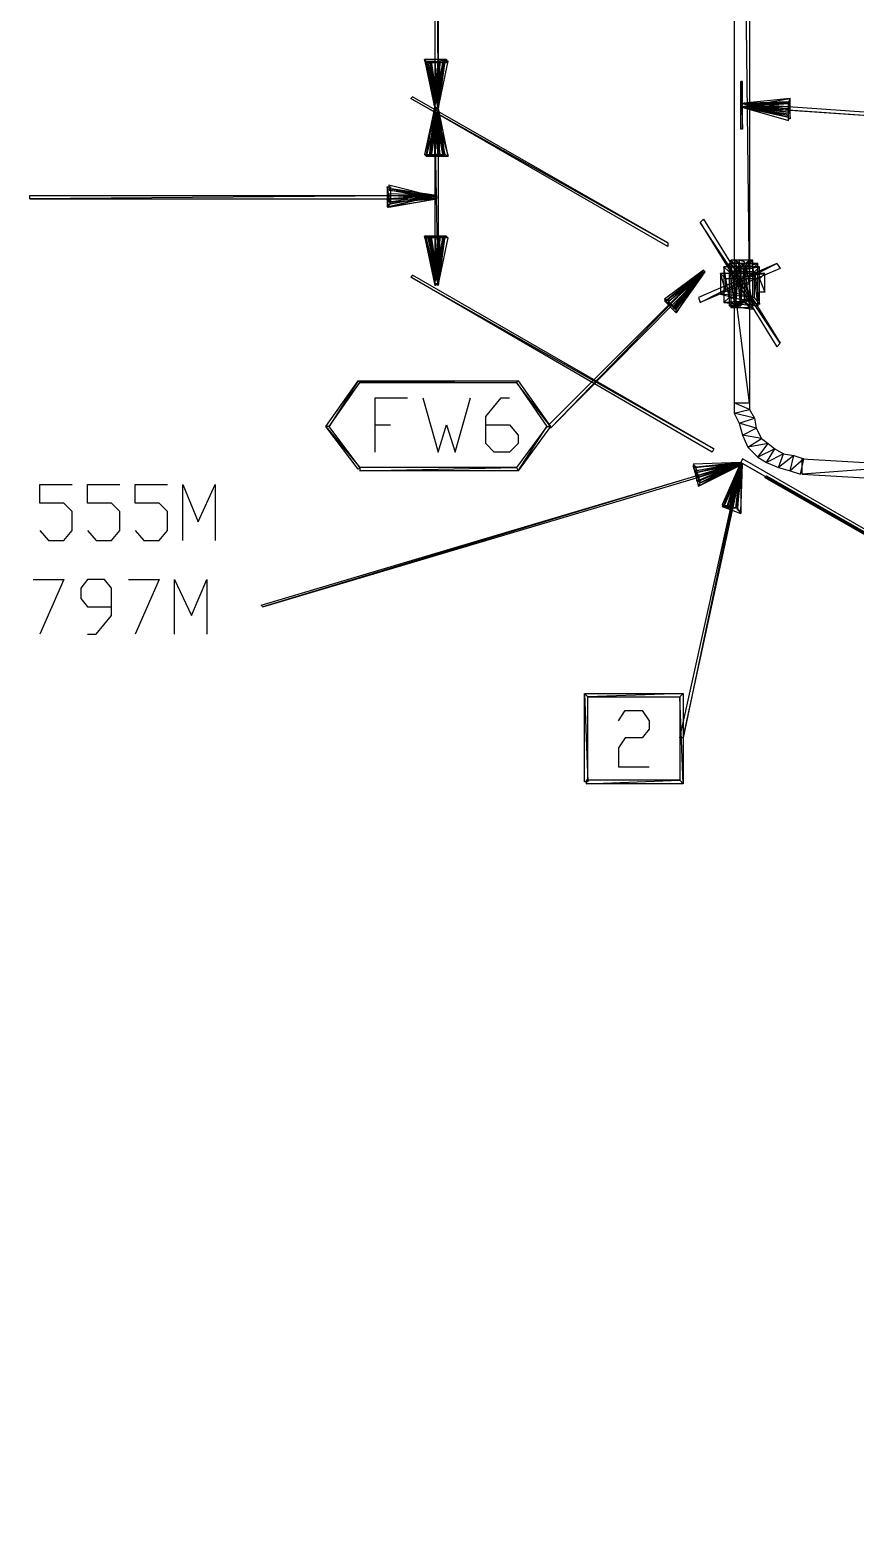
# Model space of a CAD drawing. Header units: millimetres. Extents: x 43 to 817, y 0 to 715.
# Drawn here: x 280.1 to 338.3, y 174.2 to 279.2 of the extents above; entities that cross this region are included whole.
import ezdxf

# ---------------------------------------------------------------- set-up
doc = ezdxf.new("R2010")
doc.units = ezdxf.units.MM
doc.layers.add('DIAGRAM', color=4, linetype='Continuous')

msp = doc.modelspace()

# ---------------------------------------------------------------- linework, layer by layer
at = {"layer": 'DIAGRAM'}
for p, q in [((308.92, 273.64), (308.68, 434.44)), ((308.68, 434.44), (308.68, 273.64)), ((308.92, 273.64), (308.68, 434.44)), ((308.92, 434.44), (308.92, 273.64)), ((330.88, 261.28), (329.8, 356.56)), ((329.8, 356.56), (329.8, 261.28)), ((330.88, 261.28), (329.8, 356.56)), ((330.88, 356.56), (330.88, 261.28)), ((308.92, 273.76), (307.96, 277.12)), ((307.96, 277.12), (308.68, 273.64)), ((308.92, 273.76), (307.96, 277.12)), ((307.96, 277.12), (308.2, 276.88)), ((307.96, 277.12), (308.2, 276.88)), ((309.52, 277.12), (307.96, 277.12)), ((308.92, 273.76), (308.08, 277)), ((308.08, 277), (308.68, 273.64)), ((308.92, 273.76), (308.08, 277)), ((308.08, 277), (308.32, 277)), ((308.2, 276.88), (309.52, 277.12)), ((308.2, 276.88), (309.52, 277.12)), ((308.2, 276.88), (308.92, 273.76)), ((309.52, 276.88), (308.2, 276.88)), ((308.32, 277), (308.92, 273.76)), ((308.92, 273.64), (308.32, 277)), ((308.32, 277), (308.68, 273.64)), ((308.92, 273.64), (308.32, 277)), ((308.32, 277), (308.44, 277)), ((308.44, 277), (308.92, 273.64)), ((308.92, 273.64), (308.44, 277)), ((308.44, 277), (308.68, 273.64)), ((308.92, 273.64), (308.44, 277)), ((308.44, 277), (308.68, 277)), ((308.68, 273.76), (309.4, 277)), ((308.68, 273.76), (309.28, 277)), ((308.68, 273.64), (309.04, 277)), ((308.68, 273.64), (308.92, 277)), ((308.68, 277), (308.92, 273.64)), ((309.4, 277), (308.92, 273.64)), ((308.92, 273.64), (309.64, 277)), ((309.4, 277), (308.92, 273.64)), ((309.28, 277), (308.92, 273.64)), ((308.92, 273.64), (309.4, 277)), ((309.28, 277), (308.92, 273.64)), ((309.04, 277), (308.92, 273.64)), ((308.92, 273.64), (309.28, 277)), ((309.04, 277), (308.92, 273.64)), ((309.04, 277), (308.92, 277)), ((308.92, 277), (308.92, 273.64)), ((308.92, 273.64), (309.04, 277)), ((308.92, 277), (308.92, 273.64)), ((309.28, 277), (309.04, 277)), ((309.4, 277), (309.28, 277)), ((309.64, 277), (309.4, 277)), ((309.52, 277.12), (309.52, 276.88)), ((330.4, 275.56), (330.28, 275.56)), ((330.28, 275.56), (330.4, 272.2)), ((330.28, 275.56), (330.4, 272.2)), ((330.28, 272.2), (330.28, 275.56)), ((330.4, 272.2), (330.4, 275.56)), ((307.12, 274.48), (307, 274.36)), ((307, 274.36), (325.12, 264.16)), ((307, 274.36), (325.12, 264.16)), ((325.12, 263.92), (307, 274.36)), ((325.12, 264.16), (307.12, 274.48)), ((330.28, 273.76), (333.76, 274.36)), ((333.76, 274.36), (330.28, 274)), ((330.28, 273.76), (333.76, 274.36)), ((333.76, 274.36), (333.64, 274.12)), ((333.76, 274.36), (333.64, 274.12)), ((333.76, 272.92), (333.76, 274.36)), ((308.68, 273.76), (307.96, 270.4)), ((308.08, 270.28), (308.68, 273.76)), ((308.08, 270.28), (308.68, 273.76)), ((308.68, 273.76), (308.08, 270.4)), ((308.92, 273.64), (308.08, 270.28)), ((308.32, 270.28), (308.68, 273.76)), ((308.32, 270.28), (308.68, 273.76)), ((308.92, 273.64), (308.32, 270.28)), ((308.68, 273.64), (308.32, 270.4)), ((308.44, 270.28), (308.68, 273.64)), ((308.44, 270.28), (308.68, 273.64)), ((308.92, 273.64), (308.44, 270.28)), ((308.68, 273.64), (308.44, 270.4)), ((308.68, 273.76), (308.92, 273.64)), ((308.92, 273.76), (308.68, 273.64)), ((308.68, 273.76), (308.92, 273.64)), ((308.92, 273.76), (308.68, 273.64)), ((308.92, 273.64), (308.68, 273.76)), ((308.68, 273.64), (308.92, 273.76)), ((308.92, 273.64), (308.68, 273.76)), ((308.68, 273.64), (308.92, 273.76)), ((308.68, 273.64), (309.64, 270.28)), ((308.68, 273.64), (309.64, 270.28)), ((309.4, 270.4), (308.68, 273.64)), ((308.68, 273.64), (309.4, 270.4)), ((308.68, 273.64), (309.4, 270.4)), ((309.28, 270.28), (308.68, 273.64)), ((308.68, 273.64), (308.92, 273.64)), ((308.92, 273.64), (308.68, 273.64)), ((308.68, 273.64), (309.28, 270.4)), ((308.68, 273.64), (309.28, 270.4)), ((309.04, 270.28), (308.68, 273.64)), ((308.68, 270.28), (308.68, 273.64)), ((308.68, 270.28), (308.68, 273.64)), ((308.68, 273.64), (308.92, 273.64)), ((308.92, 273.64), (308.68, 270.28)), ((308.92, 273.64), (308.68, 273.64)), ((308.68, 273.64), (309.04, 270.4)), ((308.68, 273.64), (309.04, 270.4)), ((308.92, 270.28), (308.68, 273.64)), ((308.92, 261.28), (308.68, 273.64)), ((308.68, 273.64), (308.68, 261.28)), ((308.92, 261.28), (308.68, 273.64)), ((308.68, 273.64), (308.92, 273.64)), ((308.92, 273.64), (308.68, 273.64)), ((308.68, 273.64), (308.92, 273.64)), ((308.92, 273.64), (308.68, 273.64)), ((308.68, 273.64), (308.92, 273.64)), ((308.68, 273.64), (308.92, 273.64)), ((309.64, 270.28), (308.92, 273.76)), ((309.4, 270.4), (308.92, 273.76)), ((309.28, 270.4), (308.92, 273.64)), ((309.04, 270.4), (308.92, 273.64)), ((308.92, 273.64), (308.92, 261.28)), ((333.64, 274.12), (330.28, 273.76)), ((330.28, 273.76), (333.64, 274.12)), ((333.64, 274.12), (330.28, 274)), ((330.28, 273.76), (333.64, 274.12)), ((330.28, 273.76), (333.64, 274.12)), ((333.64, 274.12), (330.28, 274)), ((330.28, 273.76), (333.64, 274.12)), ((330.28, 273.76), (330.4, 274)), ((330.28, 274), (330.28, 273.76)), ((330.28, 273.76), (330.4, 274)), ((330.28, 274), (330.28, 273.76)), ((333.64, 274), (330.28, 273.76)), ((330.28, 273.76), (330.4, 274)), ((330.28, 274), (330.28, 273.76)), ((333.64, 274), (330.28, 273.76)), ((330.28, 273.76), (330.28, 274)), ((330.28, 274), (333.64, 273.64)), ((330.28, 274), (330.28, 273.76)), ((330.28, 273.76), (333.64, 274)), ((333.64, 274), (330.28, 274)), ((330.28, 273.76), (333.64, 274)), ((330.28, 274), (330.28, 273.76)), ((561.16, 258.04), (330.28, 274)), ((333.64, 273.04), (330.28, 273.76)), ((330.28, 273.76), (333.64, 272.8)), ((333.64, 273.04), (330.28, 273.76)), ((333.64, 273.16), (330.28, 273.76)), ((330.28, 273.76), (333.64, 273.04)), ((333.64, 273.16), (330.28, 273.76)), ((333.64, 273.4), (330.28, 273.76)), ((330.28, 273.76), (333.64, 273.28)), ((333.64, 273.4), (330.28, 273.76)), ((333.64, 273.64), (330.28, 273.76)), ((330.28, 273.76), (333.64, 273.4)), ((333.64, 273.64), (330.28, 273.76)), ((333.64, 273.76), (330.28, 273.76)), ((330.28, 273.76), (561.16, 258.04)), ((330.28, 273.76), (561.16, 258.04)), ((561.16, 257.8), (330.28, 273.76)), ((330.4, 274), (333.64, 273.04)), ((330.4, 274), (333.64, 273.16)), ((330.4, 274), (333.64, 273.4)), ((333.64, 274.12), (333.76, 272.92)), ((333.64, 274.12), (333.76, 272.92)), ((333.64, 272.92), (333.64, 274.12)), ((333.64, 274.12), (333.64, 274)), ((333.64, 274.12), (333.64, 274)), ((333.64, 274), (333.64, 273.76)), ((333.64, 273.4), (333.64, 273.64)), ((333.64, 273.28), (333.64, 273.4)), ((333.64, 273.04), (333.64, 273.16)), ((330.4, 272.2), (330.28, 272.2)), ((333.64, 272.8), (333.64, 273.04)), ((333.76, 272.92), (333.64, 272.92)), ((307.96, 270.4), (308.08, 270.28)), ((309.4, 270.4), (308.08, 270.28)), ((309.4, 270.4), (308.08, 270.28)), ((308.08, 270.28), (308.08, 270.4)), ((308.08, 270.4), (309.4, 270.4)), ((308.08, 270.4), (308.32, 270.28)), ((308.08, 270.28), (309.64, 270.28)), ((308.32, 270.4), (308.44, 270.28)), ((308.44, 270.4), (308.68, 270.28)), ((309.04, 270.4), (308.92, 270.28)), ((309.28, 270.4), (309.04, 270.28)), ((309.4, 270.4), (309.28, 270.28)), ((309.64, 270.28), (309.4, 270.4)), ((309.64, 270.28), (309.4, 270.4)), ((305.56, 266.92), (305.32, 268.12)), ((305.32, 268.12), (305.32, 266.68)), ((305.56, 266.92), (305.32, 268.12)), ((305.32, 268.12), (305.56, 268.12)), ((305.44, 268.24), (305.44, 268)), ((308.8, 267.4), (305.44, 268.24)), ((305.44, 268), (308.8, 267.4)), ((305.44, 268), (308.8, 267.4)), ((308.8, 267.28), (305.44, 268)), ((305.44, 268), (305.44, 267.88)), ((308.8, 267.52), (305.44, 268)), ((305.44, 268), (305.44, 267.88)), ((308.8, 267.52), (305.44, 268)), ((305.44, 267.88), (308.8, 267.52)), ((305.44, 267.88), (308.8, 267.52)), ((308.8, 267.28), (305.44, 267.88)), ((305.44, 267.88), (308.8, 267.52)), ((305.44, 267.88), (308.8, 267.52)), ((308.8, 267.28), (305.44, 267.88)), ((305.56, 268.12), (305.56, 266.92)), ((308.8, 267.52), (280.12, 267.28)), ((308.8, 267.52), (280.12, 267.28)), ((280.12, 267.28), (280.12, 267.52)), ((280.12, 267.52), (308.8, 267.52)), ((280.12, 267.28), (308.8, 267.28)), ((308.8, 267.52), (305.32, 266.68)), ((308.8, 267.52), (305.32, 266.68)), ((305.32, 266.68), (308.8, 267.28)), ((305.32, 266.68), (305.56, 266.92)), ((305.32, 266.68), (305.56, 266.92)), ((305.44, 267.64), (305.44, 267.52)), ((308.8, 267.52), (305.44, 267.64)), ((308.8, 267.52), (305.44, 266.68)), ((308.8, 267.52), (305.44, 266.68)), ((305.44, 266.92), (308.8, 267.52)), ((308.8, 267.52), (305.44, 267.04)), ((308.8, 267.52), (305.44, 267.04)), ((305.44, 267.28), (308.8, 267.52)), ((305.44, 267.52), (308.8, 267.52)), ((305.44, 267.52), (308.8, 267.52)), ((308.8, 267.28), (305.44, 267.52)), ((308.8, 267.52), (305.44, 267.28)), ((308.8, 267.52), (305.44, 267.28)), ((305.44, 267.28), (305.44, 267.52)), ((305.44, 267.52), (308.8, 267.52)), ((305.44, 266.68), (308.8, 267.28)), ((305.44, 267.04), (308.8, 267.28)), ((305.44, 267.04), (305.44, 267.28)), ((305.44, 267.28), (308.8, 267.28)), ((305.44, 266.68), (305.44, 266.92)), ((305.56, 266.92), (308.8, 267.52)), ((308.8, 267.28), (308.8, 267.52)), ((308.8, 267.52), (308.8, 267.28)), ((308.8, 267.28), (308.8, 267.52)), ((308.8, 267.52), (308.8, 267.28)), ((308.8, 267.28), (308.8, 267.52)), ((308.8, 267.52), (308.8, 267.28)), ((308.8, 267.28), (308.8, 267.52)), ((308.8, 267.28), (308.8, 267.52)), ((308.8, 267.4), (308.8, 267.28)), ((327.4, 265.6), (327.64, 265.84)), ((327.64, 265.84), (333.04, 257.08)), ((333.04, 257.08), (327.4, 265.6)), ((327.4, 265.6), (332.8, 256.84)), ((333.04, 257.08), (327.4, 265.6)), ((308.92, 261.28), (307.96, 264.64)), ((307.96, 264.64), (308.68, 261.16)), ((308.92, 261.28), (307.96, 264.64)), ((307.96, 264.64), (308.2, 264.52)), ((307.96, 264.64), (308.2, 264.52)), ((309.52, 264.64), (307.96, 264.64)), ((308.08, 264.52), (308.32, 264.64)), ((308.92, 261.28), (308.08, 264.52)), ((308.08, 264.52), (308.68, 261.28)), ((308.92, 261.28), (308.08, 264.52)), ((308.2, 264.52), (309.52, 264.64)), ((308.2, 264.52), (309.52, 264.64)), ((308.2, 264.52), (308.92, 261.28)), ((309.52, 264.52), (308.2, 264.52)), ((308.32, 264.64), (308.92, 261.28)), ((308.32, 264.52), (308.44, 264.64)), ((308.92, 261.28), (308.32, 264.52)), ((308.32, 264.52), (308.68, 261.28)), ((308.92, 261.28), (308.32, 264.52)), ((308.44, 264.64), (308.92, 261.28)), ((308.44, 264.52), (308.68, 264.64)), ((308.92, 261.28), (308.44, 264.52)), ((308.44, 264.52), (308.68, 261.28)), ((308.92, 261.28), (308.44, 264.52)), ((308.68, 261.28), (309.4, 264.64)), ((308.68, 261.28), (309.28, 264.64)), ((308.68, 261.28), (309.04, 264.64)), ((308.68, 261.28), (308.92, 264.64)), ((308.68, 264.64), (308.92, 261.28)), ((309.4, 264.64), (308.92, 261.16)), ((309.4, 264.64), (308.92, 261.16)), ((309.28, 264.64), (308.92, 261.28)), ((309.28, 264.64), (308.92, 261.28)), ((309.04, 264.64), (308.92, 261.28)), ((309.04, 264.64), (308.92, 261.28)), ((309.04, 264.52), (308.92, 264.64)), ((308.92, 264.64), (308.92, 261.28)), ((308.92, 264.64), (308.92, 261.28)), ((308.92, 261.16), (309.64, 264.52)), ((308.92, 261.28), (309.4, 264.52)), ((308.92, 261.28), (309.28, 264.52)), ((308.92, 261.28), (309.04, 264.52)), ((309.28, 264.52), (309.04, 264.64)), ((309.4, 264.52), (309.28, 264.64)), ((309.64, 264.52), (309.4, 264.64)), ((309.52, 264.64), (309.52, 264.52)), ((325.12, 264.16), (325.12, 263.92)), ((332.8, 262.72), (327.28, 260.32)), ((327.4, 259.96), (332.8, 262.72)), ((327.4, 259.96), (332.8, 262.72)), ((329.8, 260.08), (329.44, 262.72)), ((329.44, 262.72), (329.44, 259.72)), ((329.8, 260.08), (329.44, 262.72)), ((329.44, 262.72), (329.8, 262.36)), ((329.44, 262.72), (329.8, 262.36)), ((331.48, 262.72), (329.44, 262.72)), ((329.92, 259.96), (329.56, 262.96)), ((329.56, 262.96), (329.56, 259.6)), ((329.92, 259.96), (329.56, 262.96)), ((329.56, 262.96), (329.92, 262.48)), ((329.56, 262.96), (329.92, 262.48)), ((331.12, 262.96), (329.56, 262.96)), ((329.8, 262.36), (331.48, 262.72)), ((329.8, 262.36), (331.48, 262.72)), ((329.92, 259.72), (330.16, 262.96)), ((330.28, 259.72), (329.92, 262.96)), ((329.92, 262.96), (329.92, 259.72)), ((330.28, 259.72), (329.92, 262.96)), ((329.92, 262.96), (330.28, 262.48)), ((329.92, 262.96), (330.28, 262.48)), ((330.88, 262.96), (329.92, 262.96)), ((329.92, 262.48), (331.12, 262.96)), ((329.92, 262.48), (331.12, 262.96)), ((330.52, 262.84), (330.16, 262.96)), ((330.16, 262.96), (330.28, 259.72)), ((330.16, 262.96), (330.28, 259.72)), ((330.28, 262.48), (330.88, 262.96)), ((330.28, 262.48), (330.88, 262.96)), ((330.28, 259.72), (330.52, 262.84)), ((330.88, 262.96), (330.52, 262.48)), ((330.88, 262.96), (330.52, 262.48)), ((331.12, 262.96), (330.64, 262.48)), ((331.12, 262.96), (330.64, 262.48)), ((330.88, 259.6), (330.88, 262.96)), ((331.12, 259.48), (331.12, 262.96)), ((331.48, 262.72), (331.12, 262.36)), ((331.48, 262.72), (331.12, 262.36)), ((331.48, 259.72), (331.48, 262.72)), ((332.8, 262.72), (333.04, 262.36)), ((307.12, 261.88), (307, 261.76)), ((307, 261.76), (328.36, 249.64)), ((307, 261.76), (328.36, 249.64)), ((328.24, 249.4), (307, 261.76)), ((328.36, 249.64), (307.12, 261.88)), ((316.72, 251.32), (327.64, 262.24)), ((327.64, 262.24), (316.84, 251.08)), ((327.64, 262.24), (316.84, 251.08)), ((316.84, 251.08), (327.76, 262.12)), ((327.64, 262.24), (324.88, 260.2)), ((325, 260.08), (327.64, 262.24)), ((325, 260.08), (327.64, 262.24)), ((327.76, 262.12), (325, 260.08)), ((327.64, 262.24), (325.12, 260.2)), ((327.64, 262.24), (325.12, 260.2)), ((327.64, 262.24), (325.12, 259.96)), ((325.24, 260.08), (327.64, 262.24)), ((325.24, 260.08), (327.64, 262.24)), ((325.24, 260.08), (327.64, 262.24)), ((325.24, 260.08), (327.64, 262.24)), ((325.24, 259.84), (327.64, 262.24)), ((325.24, 259.84), (327.64, 262.24)), ((327.76, 262.12), (325.24, 260.08)), ((327.76, 262.12), (325.24, 260.08)), ((327.76, 262.12), (325.24, 259.84)), ((325.48, 259.6), (327.64, 262.24)), ((325.6, 259.6), (327.64, 262.24)), ((325.6, 259.6), (327.64, 262.24)), ((327.64, 262.24), (325.6, 259.48)), ((327.64, 262.24), (325.6, 259.48)), ((325.6, 259.48), (327.76, 262.12)), ((327.64, 262.24), (325.72, 259.24)), ((327.64, 262.24), (325.72, 259.24)), ((325.72, 259.48), (327.64, 262.24)), ((327.64, 262.24), (325.72, 259.48)), ((327.64, 262.24), (325.72, 259.48)), ((327.64, 262.24), (325.72, 259.48)), ((327.64, 262.24), (325.72, 259.48)), ((325.72, 259.24), (327.76, 262.12)), ((325.72, 259.48), (327.76, 262.12)), ((325.72, 259.48), (327.76, 262.12)), ((333.04, 262.36), (327.4, 259.96)), ((327.64, 262.24), (327.76, 262.12)), ((327.76, 262.12), (327.64, 262.24)), ((327.64, 262.24), (327.76, 262.12)), ((327.76, 262.12), (327.64, 262.24)), ((327.64, 262.24), (327.76, 262.12)), ((327.76, 262.12), (327.64, 262.24)), ((327.64, 262.24), (327.76, 262.12)), ((327.76, 262.12), (327.64, 262.24)), ((327.76, 262.12), (327.64, 262.24)), ((329.2, 260.8), (328.84, 262)), ((328.84, 262), (328.84, 260.56)), ((329.2, 260.8), (328.84, 262)), ((328.84, 262), (329.2, 261.64)), ((328.84, 262), (329.2, 261.64)), ((331.96, 262), (328.84, 262)), ((329.44, 260.32), (329.08, 262.48)), ((329.08, 262.48), (329.08, 259.96)), ((329.44, 260.32), (329.08, 262.48)), ((329.08, 262.48), (329.44, 262.12)), ((329.08, 262.48), (329.44, 262.12)), ((331.6, 262.48), (329.08, 262.48)), ((329.2, 261.64), (331.96, 262)), ((329.2, 261.64), (331.96, 262)), ((329.2, 261.64), (329.2, 260.8)), ((331.6, 261.64), (329.2, 261.64)), ((329.44, 262.12), (331.6, 262.48)), ((329.44, 262.12), (331.6, 262.48)), ((329.44, 262.12), (329.44, 260.32)), ((331.24, 262.12), (329.44, 262.12)), ((329.8, 262.36), (329.8, 260.08)), ((331.12, 262.36), (329.8, 262.36)), ((329.92, 262.48), (329.92, 259.96)), ((330.64, 262.48), (329.92, 262.48)), ((330.28, 262.48), (330.28, 259.72)), ((330.52, 262.48), (330.28, 262.48)), ((330.52, 262.48), (330.88, 259.6)), ((330.52, 262.48), (330.88, 259.6)), ((330.52, 259.96), (330.52, 262.48)), ((330.64, 262.48), (331.12, 259.48)), ((330.64, 262.48), (331.12, 259.48)), ((330.64, 259.96), (330.64, 262.48)), ((331.12, 262.36), (331.48, 259.72)), ((331.12, 262.36), (331.48, 259.72)), ((331.12, 260.08), (331.12, 262.36)), ((331.6, 262.48), (331.24, 262.12)), ((331.6, 262.48), (331.24, 262.12)), ((331.24, 262.12), (331.6, 259.84)), ((331.24, 262.12), (331.6, 259.84)), ((331.24, 260.32), (331.24, 262.12)), ((331.6, 259.84), (331.6, 262.48)), ((331.96, 262), (331.6, 261.64)), ((331.96, 262), (331.6, 261.64)), ((331.6, 261.64), (331.96, 260.68)), ((331.6, 261.64), (331.96, 260.68)), ((331.6, 260.68), (331.6, 261.64)), ((331.96, 260.68), (331.96, 262)), ((308.92, 261.16), (308.68, 261.28)), ((308.68, 261.16), (308.92, 261.28)), ((308.92, 261.28), (308.68, 261.28)), ((308.68, 261.28), (308.92, 261.28)), ((308.92, 261.28), (308.68, 261.28)), ((308.68, 261.28), (308.92, 261.28)), ((308.92, 261.28), (308.68, 261.28)), ((308.68, 261.28), (308.92, 261.28)), ((308.68, 261.28), (308.92, 261.28)), ((328.84, 260.56), (329.2, 260.8)), ((328.84, 260.56), (329.2, 260.8)), ((331.24, 260.32), (328.84, 260.56)), ((328.84, 260.56), (331.6, 259.84)), ((331.24, 260.32), (328.84, 260.56)), ((329.2, 260.8), (331.24, 260.32)), ((330.88, 252.88), (329.8, 261.28)), ((329.8, 261.28), (329.8, 252.88)), ((330.88, 252.88), (329.8, 261.28)), ((329.8, 261.28), (330.88, 261.28)), ((329.8, 261.28), (330.88, 261.28)), ((330.88, 261.28), (330.88, 252.88)), ((331.96, 260.68), (331.6, 260.68)), ((324.88, 260.2), (325, 260.08)), ((324.88, 260.08), (325, 260.2)), ((325.72, 259.48), (324.88, 260.08)), ((324.88, 260.08), (325.72, 259.24)), ((325.72, 259.48), (324.88, 260.08)), ((325, 260.2), (325.72, 259.48)), ((325.12, 260.2), (325.24, 260.08)), ((325.12, 260.2), (325.24, 260.08)), ((325.12, 259.96), (325.24, 259.84)), ((325.6, 259.48), (325.48, 259.6)), ((325.72, 259.48), (325.6, 259.6)), ((325.72, 259.48), (325.6, 259.6)), ((325.72, 259.24), (325.72, 259.48)), ((325.72, 259.24), (325.72, 259.48)), ((327.28, 260.32), (327.4, 259.96)), ((329.08, 259.96), (329.44, 260.32)), ((329.08, 259.96), (329.44, 260.32)), ((331.12, 260.08), (329.08, 259.96)), ((331.12, 260.08), (329.08, 259.96)), ((329.08, 259.96), (331.48, 259.72)), ((329.44, 260.32), (331.12, 260.08)), ((329.44, 259.72), (329.8, 260.08)), ((329.44, 259.72), (329.8, 260.08)), ((330.64, 259.96), (329.44, 259.72)), ((330.64, 259.96), (329.44, 259.72)), ((329.44, 259.72), (331.12, 259.48)), ((330.52, 259.96), (329.56, 259.6)), ((330.52, 259.96), (329.56, 259.6)), ((329.56, 259.6), (329.92, 259.96)), ((329.56, 259.6), (329.92, 259.96)), ((329.56, 259.6), (330.88, 259.6)), ((329.8, 260.08), (330.64, 259.96)), ((329.92, 259.96), (330.52, 259.96)), ((330.28, 259.72), (329.92, 259.72)), ((329.92, 259.72), (330.28, 259.72)), ((330.88, 259.6), (330.52, 259.96)), ((330.88, 259.6), (330.52, 259.96)), ((331.12, 259.48), (330.64, 259.96)), ((331.12, 259.48), (330.64, 259.96)), ((331.48, 259.72), (331.12, 260.08)), ((331.48, 259.72), (331.12, 260.08)), ((331.6, 259.84), (331.24, 260.32)), ((331.6, 259.84), (331.24, 260.32)), ((332.8, 256.84), (333.04, 257.08)), ((301, 251.2), (303.28, 254.44)), ((303.28, 254.44), (301.24, 251.2)), ((303.28, 254.44), (301.24, 251.2)), ((301.24, 251.2), (303.4, 254.32)), ((303.4, 254.32), (303.28, 254.44)), ((303.28, 254.44), (314.56, 254.44)), ((303.4, 254.32), (303.28, 254.44)), ((314.56, 254.44), (303.4, 254.32)), ((314.56, 254.44), (303.4, 254.32)), ((303.4, 254.32), (314.44, 254.32)), ((314.44, 254.32), (314.56, 254.44)), ((314.44, 254.32), (314.56, 254.44)), ((316.84, 251.2), (314.44, 254.32)), ((314.44, 254.32), (316.6, 251.2)), ((316.84, 251.2), (314.44, 254.32)), ((314.56, 254.44), (316.84, 251.2)), ((304.48, 249.4), (304.48, 253.24)), ((304.48, 253.24), (306.76, 253.24)), ((307.84, 253.24), (308.92, 249.4)), ((310.12, 249.4), (311.2, 253.24)), ((312.28, 251.92), (313.36, 253.24)), ((313.36, 253.24), (313.96, 253.24)), ((330.88, 252.4), (329.8, 252.88)), ((329.8, 252.88), (329.8, 252.16)), ((330.88, 252.4), (329.8, 252.88)), ((329.8, 252.88), (330.88, 252.88)), ((329.8, 252.88), (330.88, 252.88)), ((329.8, 252.16), (330.88, 252.4)), ((329.8, 252.16), (330.88, 252.4)), ((331.24, 251.8), (329.8, 252.16)), ((329.8, 252.16), (330.16, 251.44)), ((331.24, 251.8), (329.8, 252.16)), ((330.88, 252.88), (330.88, 252.4)), ((330.88, 252.4), (331.24, 251.8)), ((301.24, 251.2), (301, 251.2)), ((301.24, 251.2), (301, 251.2)), ((301, 251.2), (303.4, 248.32)), ((301, 251.2), (303.4, 248.32)), ((303.28, 248.2), (301, 251.2)), ((303.4, 248.32), (301.24, 251.2)), ((304.48, 251.32), (305.56, 251.32)), ((308.92, 249.4), (309.52, 251.32)), ((309.52, 251.32), (310.12, 249.4)), ((312.28, 250), (312.28, 251.92)), ((312.28, 251.32), (313.96, 251.32)), ((313.96, 251.32), (314.56, 250.6)), ((316.6, 251.2), (314.44, 248.32)), ((314.56, 248.08), (316.6, 251.2)), ((314.56, 248.08), (316.6, 251.2)), ((316.84, 251.2), (314.56, 248.08)), ((316.6, 251.2), (316.84, 251.2)), ((316.6, 251.2), (316.84, 251.2)), ((316.84, 251.08), (316.72, 251.32)), ((330.16, 251.44), (331.24, 251.8)), ((330.16, 251.44), (331.24, 251.8)), ((331.36, 251.08), (330.16, 251.44)), ((330.16, 251.44), (330.4, 250.6)), ((331.36, 251.08), (330.16, 251.44)), ((330.4, 250.6), (331.36, 251.08)), ((330.4, 250.6), (331.36, 251.08)), ((331.24, 251.8), (331.36, 251.08)), ((331.36, 251.08), (331.72, 250.36)), ((314.56, 250.6), (314.56, 250)), ((331.72, 250.36), (330.4, 250.6)), ((330.4, 250.6), (330.76, 249.76)), ((331.72, 250.36), (330.4, 250.6)), ((330.76, 249.76), (331.72, 250.36)), ((330.76, 249.76), (331.72, 250.36)), ((331.72, 250.36), (332.2, 250)), ((312.88, 249.4), (312.28, 250)), ((313.96, 249.4), (312.88, 249.4)), ((314.56, 250), (313.96, 249.4)), ((328.36, 249.64), (328.24, 249.4)), ((332.2, 250), (330.76, 249.76)), ((332.2, 250), (330.76, 249.76)), ((330.76, 249.76), (331.48, 249.04)), ((331.48, 249.04), (332.2, 250)), ((331.48, 249.04), (332.2, 250)), ((332.68, 249.64), (331.48, 249.04)), ((332.68, 249.64), (331.48, 249.04)), ((331.48, 249.04), (332.08, 248.68)), ((332.08, 248.68), (332.68, 249.64)), ((332.08, 248.68), (332.68, 249.64)), ((333.28, 249.28), (332.08, 248.68)), ((333.28, 249.28), (332.08, 248.68)), ((332.2, 250), (332.68, 249.64)), ((332.68, 249.64), (333.28, 249.28)), ((332.92, 248.32), (333.28, 249.28)), ((332.92, 248.32), (333.28, 249.28)), ((334, 249.16), (332.92, 248.32)), ((334, 249.16), (332.92, 248.32)), ((333.28, 249.28), (334, 249.16)), ((333.76, 248.08), (334, 249.16)), ((333.76, 248.08), (334, 249.16)), ((334, 249.16), (334.72, 248.92)), ((296.44, 238.6), (330.28, 248.68)), ((330.28, 248.68), (296.56, 238.48)), ((330.28, 248.68), (296.56, 238.48)), ((296.56, 238.48), (330.4, 248.56)), ((303.4, 248.32), (303.28, 248.2)), ((303.4, 248.32), (303.4, 248.08)), ((303.4, 248.08), (314.44, 248.32)), ((314.44, 248.32), (303.4, 248.32)), ((303.4, 248.08), (314.44, 248.32)), ((314.56, 248.08), (303.4, 248.08)), ((314.44, 248.32), (314.56, 248.08)), ((314.44, 248.32), (314.56, 248.08)), ((325.96, 229.24), (330.28, 248.68)), ((330.28, 248.68), (326.2, 229.24)), ((330.28, 248.68), (326.2, 229.24)), ((326.2, 229.24), (330.4, 248.56)), ((330.28, 248.68), (326.92, 248.56)), ((330.28, 248.68), (326.92, 248.32)), ((326.92, 248.56), (327.04, 248.32)), ((327.4, 247.24), (326.92, 248.44)), ((326.92, 248.44), (327.28, 247)), ((327.4, 247.24), (326.92, 248.44)), ((326.92, 248.44), (327.04, 248.44)), ((326.92, 248.32), (327.04, 248.08)), ((327.04, 248.32), (330.28, 248.68)), ((327.04, 248.32), (330.28, 248.68)), ((327.04, 248.08), (330.28, 248.68)), ((327.04, 248.08), (330.28, 248.68)), ((330.28, 248.56), (327.04, 248.32)), ((330.28, 248.56), (327.04, 248.08)), ((327.04, 248.44), (327.4, 247.24)), ((327.16, 247.96), (330.28, 248.68)), ((330.28, 248.68), (327.16, 248.08)), ((327.16, 247.96), (330.28, 248.68)), ((327.16, 247.72), (330.28, 248.68)), ((330.28, 248.68), (327.16, 247.96)), ((327.16, 247.72), (330.28, 248.68)), ((330.28, 248.68), (327.16, 247.36)), ((330.28, 248.68), (327.16, 247.36)), ((327.16, 247.6), (330.28, 248.68)), ((330.4, 248.56), (327.16, 247.96)), ((330.4, 248.56), (327.16, 247.72)), ((327.16, 247.36), (330.4, 248.56)), ((327.16, 248.08), (327.16, 247.96)), ((327.16, 247.96), (327.16, 247.72)), ((330.28, 248.68), (327.28, 247)), ((330.28, 248.68), (327.28, 247)), ((327.28, 247.36), (330.28, 248.68)), ((327.28, 247.36), (330.28, 248.68)), ((327.28, 247), (330.4, 248.56)), ((327.4, 247.24), (330.28, 248.68)), ((330.28, 248.68), (327.4, 247.24)), ((330.28, 248.68), (327.4, 247.24)), ((330.28, 248.68), (327.4, 247.24)), ((330.28, 248.68), (327.4, 247.24)), ((327.4, 247.24), (330.4, 248.56)), ((327.4, 247.24), (330.4, 248.56)), ((330.28, 248.68), (328.96, 245.68)), ((330.28, 248.68), (328.96, 245.68)), ((329.08, 245.56), (330.28, 248.68)), ((329.08, 245.56), (330.28, 248.68)), ((329.08, 245.56), (330.28, 248.68)), ((329.08, 245.56), (330.28, 248.68)), ((330.28, 248.68), (329.08, 245.68)), ((330.4, 248.56), (329.08, 245.56)), ((330.4, 248.56), (329.08, 245.56)), ((329.32, 245.56), (330.28, 248.68)), ((329.32, 245.56), (330.28, 248.68)), ((330.28, 248.68), (329.32, 245.44)), ((330.4, 248.56), (329.32, 245.56)), ((329.44, 245.44), (330.28, 248.68)), ((329.44, 245.44), (330.28, 248.68)), ((330.4, 248.56), (329.44, 245.44)), ((329.68, 245.44), (330.28, 248.56)), ((329.92, 245.44), (330.28, 248.56)), ((330.28, 248.56), (329.92, 245.44)), ((329.92, 245.44), (330.4, 248.56)), ((330.28, 248.56), (329.92, 245.44)), ((330.04, 245.44), (330.28, 248.56)), ((330.04, 245.32), (330.28, 248.56)), ((330.28, 248.56), (330.04, 245.44)), ((330.04, 245.44), (330.4, 248.56)), ((330.28, 248.56), (330.04, 245.44)), ((330.4, 248.92), (330.28, 248.68)), ((330.28, 248.68), (330.4, 248.56)), ((330.28, 248.68), (330.4, 248.56)), ((330.28, 248.68), (330.4, 248.56)), ((330.28, 248.68), (330.4, 248.56)), ((330.4, 248.56), (330.28, 248.68)), ((330.28, 248.68), (459.64, 174.4)), ((330.28, 248.68), (459.64, 174.4)), ((459.64, 174.16), (330.28, 248.68)), ((330.28, 248.68), (330.28, 248.56)), ((330.4, 248.56), (330.28, 248.68)), ((330.28, 248.68), (330.28, 248.56)), ((330.4, 248.56), (330.28, 248.68)), ((330.28, 248.68), (330.4, 248.56)), ((330.4, 248.56), (330.28, 248.68)), ((330.28, 248.68), (330.4, 248.56)), ((330.4, 248.56), (330.28, 248.68)), ((330.4, 248.56), (330.28, 248.68)), ((330.4, 248.56), (330.28, 248.56)), ((330.28, 248.56), (330.28, 245.08)), ((330.28, 245.08), (330.4, 248.56)), ((330.28, 248.56), (330.28, 245.08)), ((330.4, 248.56), (330.28, 248.56)), ((330.28, 248.56), (330.28, 245.2)), ((330.28, 245.2), (330.4, 248.56)), ((330.28, 248.56), (330.28, 245.2)), ((330.4, 248.56), (330.28, 248.56)), ((330.4, 248.56), (330.28, 248.56)), ((459.64, 174.4), (330.4, 248.92)), ((332.08, 248.68), (332.92, 248.32)), ((332.92, 248.32), (333.76, 248.08)), ((334.72, 248.92), (333.76, 248.08)), ((334.72, 248.92), (333.76, 248.08)), ((333.76, 248.08), (334.48, 247.84)), ((334.48, 247.84), (334.72, 248.92)), ((334.6, 247.84), (334.6, 248.92)), ((334.6, 248.92), (342.76, 248.44)), ((342.76, 248.44), (334.6, 247.84)), ((342.76, 248.44), (334.6, 247.84)), ((280.84, 245.8), (280.84, 247.12)), ((280.84, 247.12), (283.12, 247.12)), ((284.2, 245.8), (284.2, 247.12)), ((284.2, 247.12), (286.48, 247.12)), ((287.56, 245.8), (287.56, 247.12)), ((287.56, 247.12), (289.84, 247.12)), ((290.92, 243.16), (290.92, 247.12)), ((290.92, 247.12), (292, 244.48)), ((292, 244.48), (293.2, 247.12)), ((293.2, 247.12), (293.2, 243.16)), ((327.16, 247.36), (327.16, 247.6)), ((327.4, 247.24), (327.28, 247.36)), ((327.4, 247.24), (327.28, 247.36)), ((327.28, 247), (327.4, 247.24)), ((327.28, 247), (327.4, 247.24)), ((331.96, 247.6), (332.08, 247.72)), ((348.04, 238.6), (331.96, 247.6)), ((331.96, 247.6), (347.92, 238.48)), ((348.04, 238.6), (331.96, 247.6)), ((332.08, 247.72), (348.04, 238.6)), ((334.6, 247.84), (342.76, 247.36)), ((282.52, 245.8), (280.84, 245.8)), ((283.12, 245.2), (282.52, 245.8)), ((283.12, 243.88), (283.12, 245.2)), ((285.88, 245.8), (284.2, 245.8)), ((286.48, 245.2), (285.88, 245.8)), ((286.48, 243.88), (286.48, 245.2)), ((289.24, 245.8), (287.56, 245.8)), ((289.84, 245.2), (289.24, 245.8)), ((289.84, 243.88), (289.84, 245.2)), ((328.96, 245.68), (329.08, 245.56)), ((328.96, 245.56), (329.08, 245.68)), ((328.96, 245.68), (329.08, 245.56)), ((330.04, 245.44), (328.96, 245.56)), ((328.96, 245.56), (330.28, 245.08)), ((330.04, 245.44), (328.96, 245.56)), ((329.08, 245.68), (330.04, 245.44)), ((329.08, 245.68), (329.32, 245.56)), ((329.32, 245.44), (329.44, 245.44)), ((329.92, 245.44), (329.68, 245.44)), ((330.04, 245.44), (329.92, 245.44)), ((330.28, 245.08), (330.04, 245.44)), ((330.28, 245.08), (330.04, 245.44)), ((330.28, 245.2), (330.04, 245.32)), ((280.84, 243.88), (281.44, 243.16)), ((282.52, 243.16), (283.12, 243.88)), ((284.2, 243.88), (284.8, 243.16)), ((285.88, 243.16), (286.48, 243.88)), ((287.56, 243.88), (288.16, 243.16)), ((289.24, 243.16), (289.84, 243.88)), ((281.44, 243.16), (282.52, 243.16)), ((284.8, 243.16), (285.88, 243.16)), ((288.16, 243.16), (289.24, 243.16)), ((280.36, 240.4), (282.52, 240.4)), ((282.52, 240.4), (280.84, 236.56)), ((284.2, 240.4), (283.72, 239.8)), ((283.72, 239.8), (283.72, 239.08)), ((285.4, 240.4), (284.2, 240.4)), ((285.88, 239.8), (285.4, 240.4)), ((285.88, 237.88), (285.88, 239.8)), ((287.08, 240.4), (289.24, 240.4)), ((289.24, 240.4), (287.56, 236.56)), ((290.32, 236.56), (290.32, 240.4)), ((290.32, 240.4), (291.52, 237.88)), ((291.52, 237.88), (292.6, 240.4)), ((292.6, 240.4), (292.6, 236.56)), ((283.72, 239.08), (284.2, 238.48)), ((284.2, 238.48), (285.88, 238.48)), ((296.56, 238.48), (296.44, 238.6)), ((284.8, 236.56), (285.88, 237.88)), ((284.2, 236.56), (284.8, 236.56)), ((319.48, 232.12), (319.24, 232.36)), ((319.24, 232.36), (326.2, 232.36)), ((319.48, 232.12), (319.24, 232.36)), ((319.24, 232.36), (319.48, 226.12)), ((319.24, 232.36), (319.48, 226.12)), ((319.24, 226.12), (319.24, 232.36)), ((326.2, 232.36), (319.48, 232.12)), ((326.2, 232.36), (319.48, 232.12)), ((325.96, 232.12), (326.2, 232.36)), ((325.96, 232.12), (326.2, 232.36)), ((326.2, 232.36), (326.2, 226)), ((319.48, 232.12), (325.96, 232.12)), ((319.48, 226.12), (319.48, 232.12)), ((321.64, 230.44), (322.12, 231.16)), ((322.12, 231.16), (323.32, 231.16)), ((323.32, 231.16), (323.8, 230.44)), ((326.2, 226), (325.96, 232.12)), ((325.96, 232.12), (325.96, 226.24)), ((326.2, 226), (325.96, 232.12)), ((323.8, 230.44), (323.8, 229.84)), ((322.12, 229.24), (321.64, 228.52)), ((323.32, 229.24), (322.12, 229.24)), ((323.8, 229.84), (323.32, 229.24)), ((326.2, 229.24), (325.96, 229.24)), ((321.64, 228.52), (321.64, 227.2)), ((321.64, 227.2), (323.8, 227.2)), ((319.48, 226.12), (319.24, 226.12)), ((319.36, 226.24), (319.36, 226)), ((319.36, 226), (325.96, 226.24)), ((325.96, 226.24), (319.36, 226.24)), ((319.36, 226), (325.96, 226.24)), ((326.2, 226), (319.36, 226)), ((325.96, 226.24), (326.2, 226)), ((325.96, 226.24), (326.2, 226))]:
    msp.add_line(p, q, dxfattribs=at)

doc.saveas('drawing.dxf')
